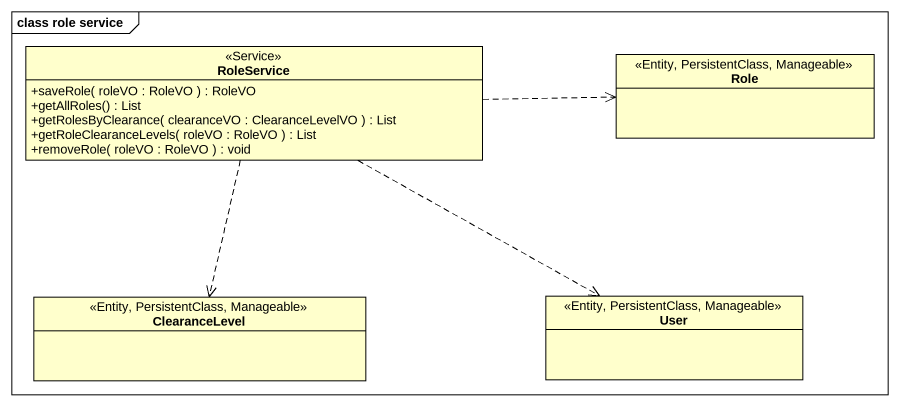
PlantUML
@startuml
mainframe class role service
hide circle
hide empty members
skinparam classAttributeIconSize 0
class RoleService <<Service>> {
  +saveRole( roleVO : RoleVO ) : RoleVO
  +getAllRoles() : List
  +getRolesByClearance( clearanceVO : ClearanceLevelVO ) : List
  +getRoleClearanceLevels( roleVO : RoleVO ) : List
  +removeRole( roleVO : RoleVO ) : void
}
class Role <<Entity, PersistentClass, Manageable>>
class ClearanceLevel <<Entity, PersistentClass, Manageable>>
class User <<Entity, PersistentClass, Manageable>>
RoleService .right.> Role
RoleService ..> ClearanceLevel
RoleService .right.> User
@enduml
